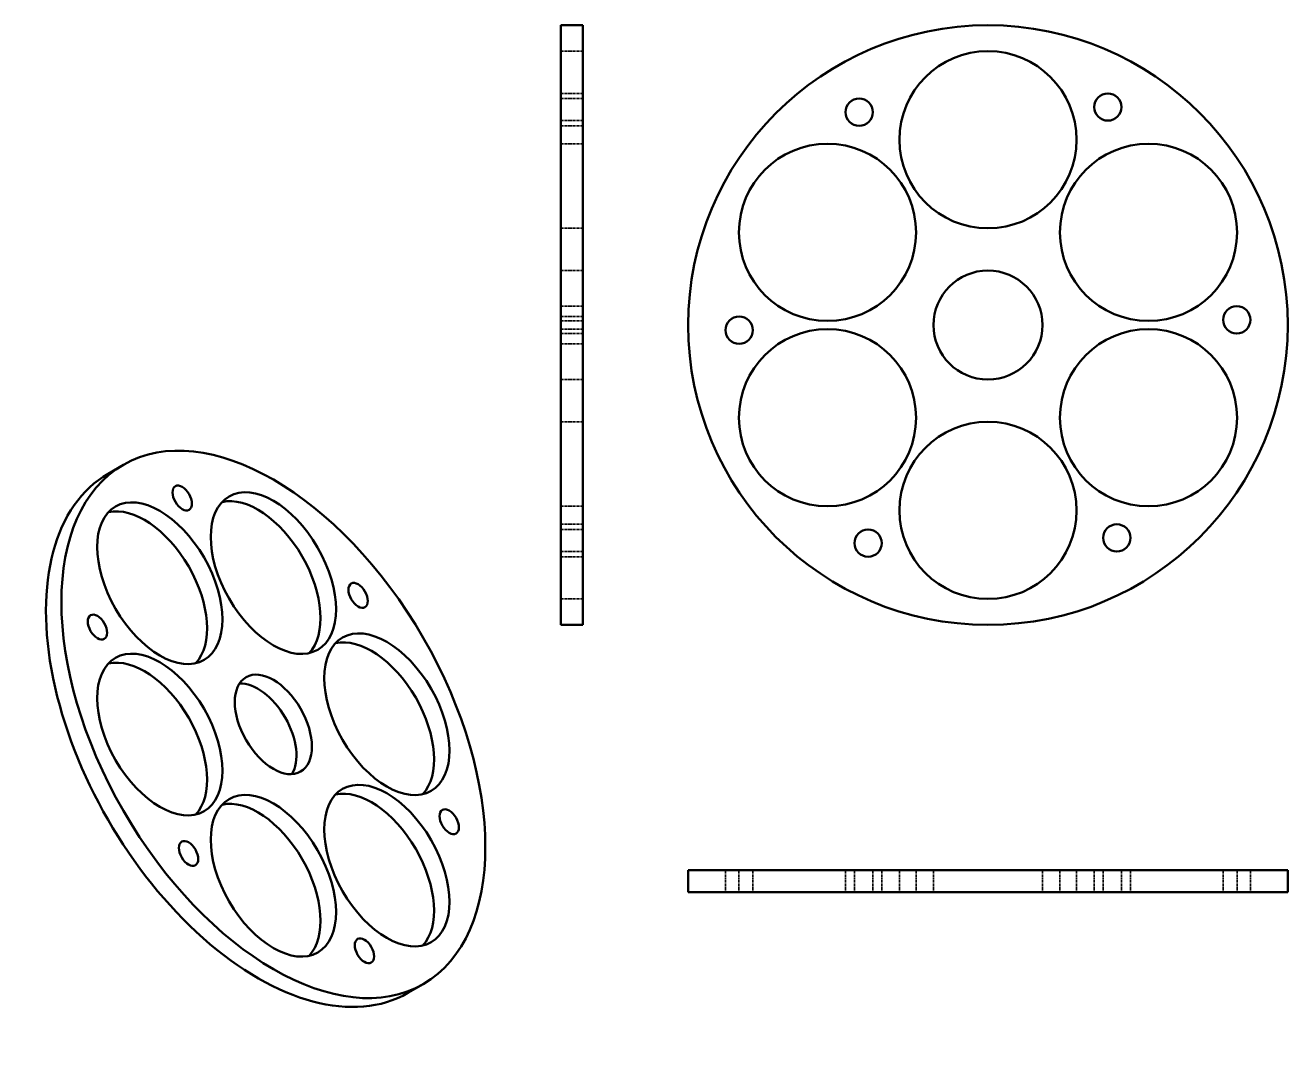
# Model space of a CAD drawing. Header units: millimetres. Extents: x 24 to 256, y 15 to 201.
import ezdxf

# ---------------------------------------------------------------- set-up
doc = ezdxf.new("R2010")
doc.units = ezdxf.units.MM
doc.linetypes.add('DASHED', pattern=[0.2067, 0.1654, -0.0413])
doc.layers.add('Hidden (ANSI)', color=7, linetype='DASHED', lineweight=35)
doc.layers.add('Visible (ANSI)', color=7, linetype='Continuous', lineweight=50)

msp = doc.modelspace()

# ---------------------------------------------------------------- linework, layer by layer
at = {"layer": 'Hidden (ANSI)'}
for p, q in [((122.67, 196.15), (126.67, 196.15)), ((122.67, 188.4), (126.67, 188.4)), ((122.67, 187.46), (126.67, 187.46)), ((122.67, 183.4), (126.67, 183.4)), ((122.67, 182.46), (126.67, 182.46)), ((122.67, 179.15), (126.67, 179.15)), ((122.67, 163.65), (126.67, 163.65)), ((122.67, 155.9), (126.67, 155.9)), ((122.67, 149.35), (126.67, 149.35)), ((122.67, 147.46), (126.67, 147.46)), ((122.67, 146.65), (126.67, 146.65)), ((122.67, 145.15), (126.67, 145.15)), ((122.67, 144.35), (126.67, 144.35)), ((122.67, 142.46), (126.67, 142.46)), ((122.67, 135.9), (126.67, 135.9)), ((122.67, 128.15), (126.67, 128.15)), ((122.67, 112.65), (126.67, 112.65)), ((122.67, 109.35), (126.67, 109.35)), ((122.67, 108.4), (126.67, 108.4)), ((122.67, 104.35), (126.67, 104.35)), ((122.67, 103.4), (126.67, 103.4)), ((122.67, 95.65), (126.67, 95.65)), ((152.89, 41.89), (152.89, 45.89)), ((155.34, 41.89), (155.34, 45.89)), ((157.89, 41.89), (157.89, 45.89)), ((174.89, 41.89), (174.89, 45.89)), ((176.53, 41.89), (176.53, 45.89)), ((179.89, 41.89), (179.89, 45.89)), ((181.53, 41.89), (181.53, 45.89)), ((184.78, 41.89), (184.78, 45.89)), ((187.84, 41.89), (187.84, 45.89)), ((191.03, 41.89), (191.03, 45.89)), ((211.03, 41.89), (211.03, 45.89)), ((214.23, 41.89), (214.23, 45.89)), ((217.28, 41.89), (217.28, 45.89)), ((220.53, 41.89), (220.53, 45.89)), ((222.17, 41.89), (222.17, 45.89)), ((225.53, 41.89), (225.53, 45.89)), ((227.17, 41.89), (227.17, 45.89)), ((244.17, 41.89), (244.17, 45.89)), ((246.73, 41.89), (246.73, 45.89)), ((249.17, 41.89), (249.17, 45.89))]:
    msp.add_line(p, q, dxfattribs=at)
at = {"layer": 'Visible (ANSI)'}
for p, q in [((122.67, 90.9), (122.67, 200.9)), ((122.67, 200.9), (126.67, 200.9)), ((126.67, 90.9), (126.67, 200.9)), ((39.59, 118.63), (42.42, 120.27)), ((122.67, 90.9), (126.67, 90.9)), ((256.03, 45.89), (146.03, 45.89)), ((146.03, 41.89), (146.03, 45.89)), ((256.03, 41.89), (256.03, 45.89)), ((256.03, 41.89), (146.03, 41.89)), ((94.59, 23.37), (97.42, 25))]:
    msp.add_line(p, q, dxfattribs=at)
for centre, radius in [((201.03, 145.9), 55), ((201.03, 179.9), 16.25), ((223.03, 185.9), 2.5), ((177.39, 184.96), 2.5), ((171.59, 162.9), 16.25), ((230.48, 162.9), 16.25), ((201.03, 145.9), 10), ((246.67, 146.85), 2.5), ((155.39, 144.96), 2.5), ((171.59, 128.9), 16.25), ((230.48, 128.9), 16.25), ((201.03, 111.9), 16.25), ((224.67, 106.85), 2.5), ((179.03, 105.9), 2.5)]:
    msp.add_circle(centre, radius, dxfattribs=at)
for centre, major_axis in [((69.92, 72.64), (-27.5, 47.63)), ((53.2, 114.17), (1.25, -2.17)), ((69.92, 100.4), (8.13, -14.07)), ((49.09, 98.54), (8.13, -14.07)), ((85.47, 96.31), (1.25, -2.17)), ((37.64, 90.49), (1.25, -2.17)), ((90.74, 74.5), (8.13, -14.07)), ((49.09, 70.78), (8.13, -14.07)), ((69.92, 72.64), (-5, 8.66)), ((90.74, 46.73), (8.13, -14.07)), ((69.92, 44.87), (8.13, -14.07)), ((102.19, 54.78), (1.25, -2.17)), ((54.36, 48.96), (1.25, -2.17)), ((86.63, 31.1), (1.25, -2.17))]:
    msp.add_ellipse(centre, major_axis=major_axis, ratio=0.57735, dxfattribs=at)
for centre, major_axis, start_param, end_param in [((67.09, 71), (-27.5, 47.63), 0, 3.141593), ((67.09, 98.76), (8.12, -14.07), 0.174948, 2.966645), ((46.27, 96.9), (8.12, -14.07), 0.174948, 2.966645), ((87.91, 72.86), (8.13, -14.07), 0.174948, 2.966645), ((46.27, 69.14), (8.12, -14.07), 0.174948, 2.966645), ((67.09, 71), (-5, 8.66), 3.428349, 5.996429), ((87.91, 45.1), (8.13, -14.07), 0.174948, 2.966645), ((67.09, 43.24), (8.12, -14.07), 0.174948, 2.966645)]:
    msp.add_ellipse(centre, major_axis=major_axis, ratio=0.57735, start_param=start_param, end_param=end_param, dxfattribs=at)

doc.saveas('drawing.dxf')
